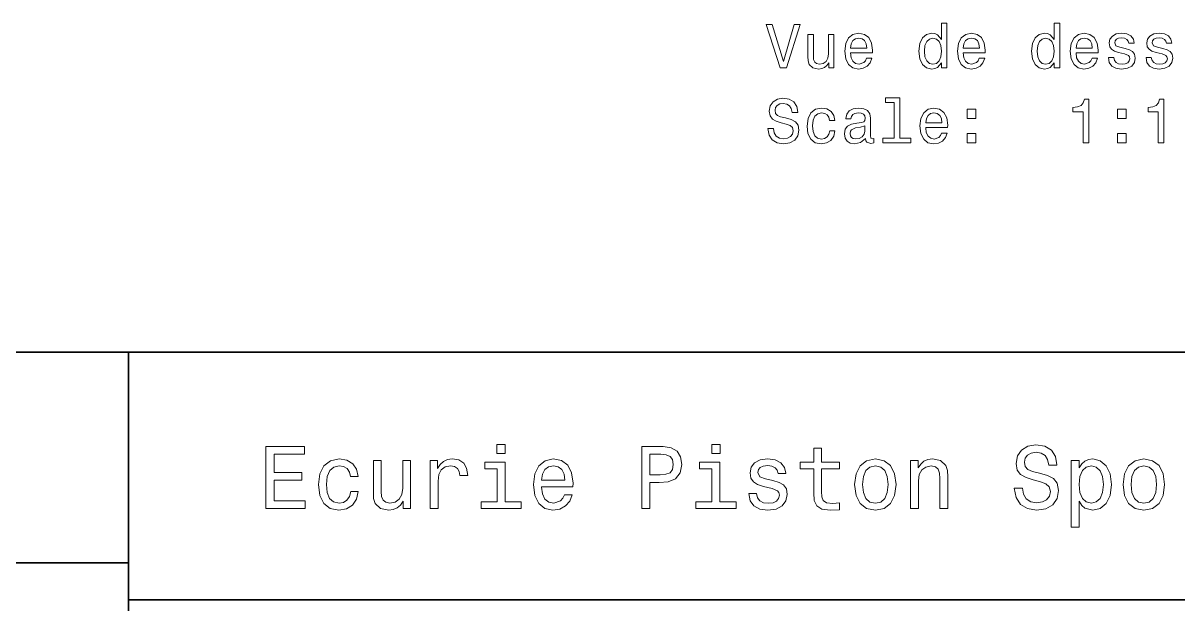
# Model space of a CAD drawing. Extents: x 0 to 297, y 0 to 210.
# Drawn here: x 153.5 to 246.8, y 49.7 to 96.6 of the extents above; entities that cross this region are included whole.
import ezdxf

# ---------------------------------------------------------------- set-up
doc = ezdxf.new("R2010")
doc.units = 0

msp = doc.modelspace()

# ---------------------------------------------------------------- linework, layer by layer
at = {"color": 7, "lineweight": 35}
for p, q in [((97, 70), (287, 70)), ((162, 10), (162, 70)), ((97, 53), (162, 53)), ((162, 50), (287, 50))]:
    msp.add_line(p, q, dxfattribs=at)
at = {"color": 7, "lineweight": 13}
for points in [[(215.783981, 96.481323), (214.906448, 93.500778), (214.003723, 96.481323), (213.524612, 96.481323), (214.654297, 92.97628), (215.158615, 92.97628), (216.263077, 96.481323)], [(227.670868, 93.394867), (227.670868, 92.97628), (228.11467, 92.97628), (228.11467, 96.597321), (227.675903, 96.597321), (227.675903, 95.27095), (227.338013, 95.654236), (227.131241, 95.74501), (226.894211, 95.780312), (226.46553, 95.679451), (226.132675, 95.397026), (225.915817, 94.943138), (225.840179, 94.332909), (225.915817, 93.722679), (226.132675, 93.263741), (226.46553, 92.97628), (226.894211, 92.880463), (227.131241, 92.915764), (227.343048, 93.006538)], [(236.778931, 93.394867), (236.778931, 92.97628), (237.222733, 92.97628), (237.222733, 96.597321), (236.783981, 96.597321), (236.783981, 95.27095), (236.446075, 95.654236), (236.239304, 95.74501), (236.002274, 95.780312), (235.573608, 95.679451), (235.240753, 95.397026), (235.023895, 94.943138), (234.948242, 94.332909), (235.023895, 93.722679), (235.240753, 93.263741), (235.573608, 92.97628), (236.002274, 92.880463), (236.239304, 92.915764), (236.451126, 93.006538)], [(218.98642, 95.684494), (218.542618, 95.684494), (218.542618, 94.121094), (218.492188, 93.75798), (218.345932, 93.495735), (218.118988, 93.334351), (217.821442, 93.28392), (217.584412, 93.324265), (217.433105, 93.445297), (217.347382, 93.652069), (217.327209, 93.94458), (217.327209, 95.684494), (216.883392, 95.684494), (216.883392, 93.904236), (216.898529, 93.546165), (216.994354, 93.248611), (217.286865, 92.97628), (217.755875, 92.880463), (218.008041, 92.915764), (218.224899, 93.006538), (218.411499, 93.16288), (218.56279, 93.389824), (218.56279, 92.97628), (218.98642, 92.97628)], [(220.322876, 94.201782), (222.098099, 94.201782), (222.103134, 94.408554), (222.022446, 94.988525), (221.800552, 95.422249), (221.447525, 95.684494), (220.9785, 95.780312), (220.519562, 95.679451), (220.166534, 95.397026), (219.93959, 94.938095), (219.858902, 94.332909), (219.934555, 93.712593), (220.161499, 93.258698), (220.509476, 92.97628), (220.963379, 92.880463), (221.35675, 92.946022), (221.679504, 93.117493), (221.916534, 93.389824), (222.052704, 93.752937), (221.613953, 93.752937), (221.523163, 93.551208), (221.392044, 93.39991), (221.018845, 93.278877), (220.731384, 93.334351), (220.514526, 93.510864), (220.373306, 93.798325), (220.322876, 94.186653)], [(220.322876, 94.574982), (220.378357, 94.922966), (220.514526, 95.180168), (220.721298, 95.33651), (220.993637, 95.391983), (221.260925, 95.33651), (221.467697, 95.180168), (221.593781, 94.922966), (221.63916, 94.574982)], [(226.969849, 95.381897), (227.26236, 95.311295), (227.484268, 95.114609), (227.615387, 94.786797), (227.665817, 94.332909), (227.615387, 93.873978), (227.484268, 93.546165), (227.26236, 93.344437), (226.969849, 93.278877), (226.692474, 93.344437), (226.480667, 93.546165), (226.339447, 93.879021), (226.294067, 94.332909), (226.339447, 94.781754), (226.480667, 95.109566), (226.692474, 95.311295)], [(229.430954, 94.201782), (231.206161, 94.201782), (231.211212, 94.408554), (231.130524, 94.988525), (230.908615, 95.422249), (230.555588, 95.684494), (230.086578, 95.780312), (229.62764, 95.679451), (229.274612, 95.397026), (229.047668, 94.938095), (228.96698, 94.332909), (229.042618, 93.712593), (229.269562, 93.258698), (229.617554, 92.97628), (230.071442, 92.880463), (230.464813, 92.946022), (230.787582, 93.117493), (231.024612, 93.389824), (231.160782, 93.752937), (230.722015, 93.752937), (230.631241, 93.551208), (230.500122, 93.39991), (230.126923, 93.278877), (229.839447, 93.334351), (229.622589, 93.510864), (229.481384, 93.798325), (229.430954, 94.186653)], [(229.430954, 94.574982), (229.48642, 94.922966), (229.622589, 95.180168), (229.829361, 95.33651), (230.1017, 95.391983), (230.368988, 95.33651), (230.57576, 95.180168), (230.701843, 94.922966), (230.747238, 94.574982)], [(236.077927, 95.381897), (236.370438, 95.311295), (236.592331, 95.114609), (236.723465, 94.786797), (236.773895, 94.332909), (236.723465, 93.873978), (236.592331, 93.546165), (236.370438, 93.344437), (236.077927, 93.278877), (235.800552, 93.344437), (235.58873, 93.546165), (235.447525, 93.879021), (235.40213, 94.332909), (235.447525, 94.781754), (235.58873, 95.109566), (235.800552, 95.311295)], [(238.539017, 94.201782), (240.31424, 94.201782), (240.319275, 94.408554), (240.238586, 94.988525), (240.016693, 95.422249), (239.663666, 95.684494), (239.194641, 95.780312), (238.735703, 95.679451), (238.382675, 95.397026), (238.155731, 94.938095), (238.075043, 94.332909), (238.150696, 93.712593), (238.37764, 93.258698), (238.725616, 92.97628), (239.179504, 92.880463), (239.572876, 92.946022), (239.895645, 93.117493), (240.132675, 93.389824), (240.268845, 93.752937), (239.830078, 93.752937), (239.739304, 93.551208), (239.608185, 93.39991), (239.234985, 93.278877), (238.947525, 93.334351), (238.730667, 93.510864), (238.589447, 93.798325), (238.539017, 94.186653)], [(238.539017, 94.574982), (238.594498, 94.922966), (238.730667, 95.180168), (238.937439, 95.33651), (239.209778, 95.391983), (239.477066, 95.33651), (239.683838, 95.180168), (239.809906, 94.922966), (239.855301, 94.574982)], [(242.513077, 94.55481), (242.084412, 94.655678), (241.766693, 94.771667), (241.660782, 95.008698), (241.69104, 95.175125), (241.796936, 95.296165), (241.968414, 95.371811), (242.21553, 95.402069), (242.45256, 95.371811), (242.63916, 95.281036), (242.760193, 95.144867), (242.810638, 94.96331), (243.244354, 94.96331), (243.244354, 94.973396), (243.168701, 95.301208), (242.961929, 95.558411), (242.63916, 95.719795), (242.21553, 95.780312), (241.786865, 95.719795), (241.474182, 95.553368), (241.277496, 95.306252), (241.21698, 94.993568), (241.26236, 94.690979), (241.403564, 94.479164), (241.635559, 94.327866), (241.97345, 94.221954), (242.467697, 94.100922), (242.770294, 93.974838), (242.850983, 93.873978), (242.881241, 93.722679), (242.835846, 93.536079), (242.714813, 93.394867), (242.518127, 93.304092), (242.255875, 93.273834), (241.9785, 93.304092), (241.776764, 93.409996), (241.64061, 93.581467), (241.585129, 93.818497), (241.156448, 93.818497), (241.227066, 93.415039), (241.433838, 93.122536), (241.761642, 92.946022), (242.21553, 92.880463), (242.68959, 92.946022), (243.037582, 93.122536), (243.24939, 93.404953), (243.325043, 93.773109), (243.269562, 94.090836), (243.11322, 94.307693), (242.856018, 94.448906)], [(245.549103, 94.55481), (245.120422, 94.655678), (244.802704, 94.771667), (244.696808, 95.008698), (244.727051, 95.175125), (244.832962, 95.296165), (245.00444, 95.371811), (245.251556, 95.402069), (245.488586, 95.371811), (245.675186, 95.281036), (245.796219, 95.144867), (245.846649, 94.96331), (246.280365, 94.96331), (246.280365, 94.973396), (246.204727, 95.301208), (245.997955, 95.558411), (245.675186, 95.719795), (245.251556, 95.780312), (244.822876, 95.719795), (244.510193, 95.553368), (244.313507, 95.306252), (244.252991, 94.993568), (244.298386, 94.690979), (244.43959, 94.479164), (244.671585, 94.327866), (245.009476, 94.221954), (245.503723, 94.100922), (245.806305, 93.974838), (245.886993, 93.873978), (245.917267, 93.722679), (245.871872, 93.536079), (245.750839, 93.394867), (245.554153, 93.304092), (245.291901, 93.273834), (245.014526, 93.304092), (244.81279, 93.409996), (244.67662, 93.581467), (244.621155, 93.818497), (244.192474, 93.818497), (244.263077, 93.415039), (244.469849, 93.122536), (244.797668, 92.946022), (245.251556, 92.880463), (245.725616, 92.946022), (246.073608, 93.122536), (246.285416, 93.404953), (246.361069, 93.773109), (246.305588, 94.090836), (246.149246, 94.307693), (245.892044, 94.448906)], [(214.109619, 88.084351), (213.650696, 88.084351), (213.751556, 87.549767), (214.003723, 87.156395), (214.392044, 86.919365), (214.916534, 86.833633), (215.435989, 86.914322), (215.824326, 87.136223), (216.071442, 87.484207), (216.162216, 87.943138), (216.086563, 88.356682), (215.874756, 88.623978), (215.531815, 88.800491), (215.072876, 88.93161), (214.679504, 89.027435), (214.422302, 89.138382), (214.276047, 89.299767), (214.230667, 89.551926), (214.276047, 89.778877), (214.407181, 89.950348), (214.608902, 90.066338), (214.886276, 90.106682), (215.168701, 90.056252), (215.39061, 89.920082), (215.536865, 89.693138), (215.607468, 89.385506), (216.066391, 89.385506), (216.066391, 89.395592), (215.985703, 89.869652), (215.748672, 90.222679), (215.375473, 90.44458), (214.871155, 90.520226), (214.417267, 90.44458), (214.06424, 90.232765), (213.837296, 89.904953), (213.756592, 89.481323), (213.822159, 89.103081), (214.013809, 88.845879), (214.316391, 88.674408), (214.729935, 88.543282), (215.138443, 88.427292), (215.446075, 88.316338), (215.632675, 88.154953), (215.698242, 87.892708), (215.637726, 87.62542), (215.481384, 87.423691), (215.244354, 87.297607), (214.936707, 87.257263), (214.593781, 87.312737), (214.331528, 87.474121), (214.1651, 87.736366)], [(223.853134, 90.177292), (223.853134, 87.30265), (222.940323, 87.30265), (222.940323, 86.929451), (225.204727, 86.929451), (225.204727, 87.30265), (224.296951, 87.30265), (224.296951, 90.550491), (223.157181, 90.550491), (223.157181, 90.177292)], [(218.623306, 88.739967), (219.062073, 88.739967), (218.971298, 89.143425), (218.75444, 89.461151), (218.416534, 89.657837), (217.977783, 89.733482), (217.493637, 89.632622), (217.125473, 89.350197), (216.893494, 88.891266), (216.81279, 88.275993), (216.888443, 87.665764), (217.115387, 87.211868), (217.47345, 86.929451), (217.962646, 86.833633), (218.396362, 86.909279), (218.734268, 87.121094), (218.966248, 87.453949), (219.067123, 87.897751), (218.643494, 87.897751), (218.567841, 87.615334), (218.42662, 87.403511), (218.224899, 87.272392), (217.977783, 87.232048), (217.670151, 87.297607), (217.448242, 87.499336), (217.312073, 87.827148), (217.266678, 88.291122), (217.312073, 88.74501), (217.453278, 89.072823), (217.680237, 89.274551), (217.977783, 89.345154), (218.240021, 89.299767), (218.436707, 89.183777), (218.567841, 88.992134)], [(221.543335, 87.282478), (221.543335, 87.267349), (221.568558, 87.095879), (221.644211, 86.974838), (221.961929, 86.879021), (222.209045, 86.919365), (222.209045, 87.262306), (222.103134, 87.247177), (221.961929, 87.312737), (221.936707, 87.514465), (221.936707, 88.916481), (221.87619, 89.274551), (221.699677, 89.526711), (221.392044, 89.678009), (220.958328, 89.733482), (220.534698, 89.672966), (220.222015, 89.501495), (220.02533, 89.234207), (219.959763, 88.88118), (219.959763, 88.850922), (220.358185, 88.850922), (220.393494, 89.062737), (220.50444, 89.214035), (220.685989, 89.30481), (220.943192, 89.340111), (221.190323, 89.314896), (221.366837, 89.23925), (221.472733, 89.108124), (221.508041, 88.926567), (221.487869, 88.714752), (221.407181, 88.608849), (221.205444, 88.558411), (220.827209, 88.518066), (220.393494, 88.427292), (220.085846, 88.265907), (219.904297, 88.013748), (219.848816, 87.640549), (219.899246, 87.307693), (220.055588, 87.060577), (220.307755, 86.904236), (220.655731, 86.848763), (221.124756, 86.954666)], [(226.394928, 88.154953), (228.170151, 88.154953), (228.175186, 88.361725), (228.094498, 88.941696), (227.872589, 89.37542), (227.519562, 89.637665), (227.050552, 89.733482), (226.591614, 89.632622), (226.238586, 89.350197), (226.011642, 88.891266), (225.930954, 88.286079), (226.006592, 87.665764), (226.233551, 87.211868), (226.581528, 86.929451), (227.035416, 86.833633), (227.428787, 86.899193), (227.751556, 87.070663), (227.988586, 87.342995), (228.124756, 87.706108), (227.685989, 87.706108), (227.595215, 87.504379), (227.464096, 87.353081), (227.090897, 87.232048), (226.803436, 87.287521), (226.586563, 87.464035), (226.445358, 87.751495), (226.394928, 88.139824)], [(229.738586, 88.886223), (230.434555, 88.886223), (230.434555, 89.637665), (229.738586, 89.637665)], [(239.103867, 86.929451), (239.56279, 86.929451), (239.56279, 90.454666), (239.219849, 90.454666), (239.129074, 90.147034), (238.947525, 89.940262), (238.670135, 89.819221), (238.286865, 89.778877), (238.286865, 89.420807), (239.103867, 89.420807)], [(241.882675, 88.886223), (242.578644, 88.886223), (242.578644, 89.637665), (241.882675, 89.637665)], [(245.175903, 86.929451), (245.634842, 86.929451), (245.634842, 90.454666), (245.291901, 90.454666), (245.201126, 90.147034), (245.019562, 89.940262), (244.742188, 89.819221), (244.358902, 89.778877), (244.358902, 89.420807), (245.175903, 89.420807)], [(226.394928, 88.528152), (226.450409, 88.876137), (226.586563, 89.133339), (226.793335, 89.28968), (227.065674, 89.345154), (227.332962, 89.28968), (227.539734, 89.133339), (227.665817, 88.876137), (227.711212, 88.528152)], [(221.492905, 87.877579), (221.432388, 87.615334), (221.271011, 87.413597), (221.028931, 87.282478), (220.731384, 87.237091), (220.539734, 87.262306), (220.40358, 87.342995), (220.317841, 87.484207), (220.292618, 87.680893), (220.31279, 87.857407), (220.393494, 87.983482), (220.716248, 88.124695), (221.124756, 88.185211), (221.492905, 88.306252)], [(229.738586, 86.929451), (230.434555, 86.929451), (230.434555, 87.680893), (229.738586, 87.680893)], [(241.882675, 86.929451), (242.578644, 86.929451), (242.578644, 87.680893), (241.882675, 87.680893)], [(192.439484, 62.554031), (191.769455, 62.554031), (191.769455, 61.833572), (192.439484, 61.833572)], [(209.788177, 62.554031), (209.118149, 62.554031), (209.118149, 61.833572), (209.788177, 61.833572)], [(234.20462, 59.030979), (233.548996, 59.030979), (233.693085, 58.267288), (234.053314, 57.70533), (234.608078, 57.366714), (235.357361, 57.244236), (236.099426, 57.359509), (236.654175, 57.67651), (237.007202, 58.17363), (237.136902, 58.82925), (237.028824, 59.420029), (236.726227, 59.801872), (236.236313, 60.054031), (235.580704, 60.241352), (235.018738, 60.378242), (234.651306, 60.536743), (234.442368, 60.767288), (234.377533, 61.127522), (234.442368, 61.451729), (234.629684, 61.696686), (234.917877, 61.862389), (235.314133, 61.920029), (235.71759, 61.84798), (236.034592, 61.653458), (236.24353, 61.32925), (236.344391, 60.889767), (237, 60.889767), (237, 60.904179), (236.884735, 61.581409), (236.546112, 62.085732), (236.01297, 62.402737), (235.292511, 62.510807), (234.644104, 62.402737), (234.139771, 62.100143), (233.815567, 61.631844), (233.700287, 61.026657), (233.793961, 60.486309), (234.067734, 60.118874), (234.5, 59.873917), (235.09079, 59.6866), (235.674362, 59.520893), (236.113831, 59.362389), (236.380402, 59.131844), (236.47406, 58.757202), (236.387619, 58.375359), (236.164276, 58.087173), (235.825653, 57.907059), (235.386169, 57.849422), (234.896255, 57.928673), (234.521622, 58.159222), (234.283875, 58.533859)], [(173.109512, 57.381123), (176.279541, 57.381123), (176.279541, 57.986309), (173.772339, 57.986309), (173.772339, 59.679394), (176.005768, 59.679394), (176.005768, 60.277374), (173.772339, 60.277374), (173.772339, 61.775936), (176.221893, 61.775936), (176.221893, 62.381123), (173.109512, 62.381123)], [(203.462524, 57.381123), (204.125351, 57.381123), (204.125351, 59.492073), (204.860229, 59.492073), (205.602295, 59.528095), (206.193085, 59.780258), (206.574921, 60.270172), (206.704605, 60.940201), (206.603745, 61.559795), (206.315552, 62.013687), (205.840057, 62.287464), (205.191635, 62.381123), (203.462524, 62.381123)], [(205.01152, 61.76873), (205.443802, 61.725502), (205.760803, 61.588615), (205.94812, 61.336452), (206.01297, 60.940201), (205.940918, 60.522331), (205.746399, 60.270172), (205.414978, 60.140488), (204.96109, 60.104465), (204.125351, 60.104465), (204.125351, 61.76873)], [(217.353027, 60.579971), (217.353027, 58.64193), (217.396255, 58.015129), (217.597992, 57.582851), (218.001434, 57.330688), (218.685883, 57.244236), (219.43515, 57.280258), (219.43515, 57.827808), (218.887604, 57.78458), (218.390488, 57.842216), (218.123917, 58.022331), (218.008652, 58.324928), (217.98703, 58.75), (217.98703, 60.579971), (219.43515, 60.579971), (219.43515, 61.120316), (217.98703, 61.120316), (217.98703, 62.251438), (217.353027, 62.251438), (217.353027, 61.120316), (216.257935, 61.120316), (216.257935, 60.579971)], [(179.932281, 59.967579), (180.559082, 59.967579), (180.429398, 60.543945), (180.119598, 60.997837), (179.636887, 61.278816), (179.010086, 61.386887), (178.318436, 61.242794), (177.792511, 60.839336), (177.46109, 60.183716), (177.345825, 59.304752), (177.453888, 58.432995), (177.778091, 57.78458), (178.289627, 57.381123), (178.988464, 57.244236), (179.608063, 57.352303), (180.090775, 57.6549), (180.42218, 58.130402), (180.566284, 58.764408), (179.96109, 58.764408), (179.853027, 58.36095), (179.651291, 58.058357), (179.363113, 57.871037), (179.010086, 57.8134), (178.570602, 57.907059), (178.253601, 58.195244), (178.059082, 58.663544), (177.994232, 59.326366), (178.059082, 59.974781), (178.260803, 60.443081), (178.585007, 60.731266), (179.010086, 60.83213), (179.38472, 60.767288), (179.66571, 60.601585), (179.853027, 60.327808)], [(184.788177, 61.25), (184.154175, 61.25), (184.154175, 59.016571), (184.082123, 58.497837), (183.873199, 58.123196), (183.548996, 57.892651), (183.123917, 57.820602), (182.785294, 57.878242), (182.569168, 58.051151), (182.446686, 58.346542), (182.417862, 58.764408), (182.417862, 61.25), (181.783859, 61.25), (181.783859, 58.706772), (181.805481, 58.195244), (181.942368, 57.770172), (182.360229, 57.381123), (183.030258, 57.244236), (183.390488, 57.294666), (183.700287, 57.424351), (183.966858, 57.647694), (184.182999, 57.971901), (184.182999, 57.381123), (184.788177, 57.381123)], [(186.380402, 57.381123), (187.014404, 57.381123), (187.014404, 59.592937), (187.079254, 60.12608), (187.273773, 60.507923), (187.590775, 60.738472), (188.015854, 60.817722), (188.332855, 60.767288), (188.570602, 60.623199), (188.714691, 60.378242), (188.765121, 60.046829), (189.406342, 60.046829), (189.319885, 60.630402), (189.082123, 61.048271), (188.685883, 61.30043), (188.145538, 61.386887), (187.778091, 61.32925), (187.46109, 61.185158), (187.180115, 60.940201), (186.956772, 60.608788), (186.956772, 61.25), (186.380402, 61.25)], [(192.417862, 57.914265), (192.417862, 61.120316), (190.789627, 61.120316), (190.789627, 60.579971), (191.783859, 60.579971), (191.783859, 57.914265), (190.48703, 57.914265), (190.48703, 57.381123), (193.729111, 57.381123), (193.729111, 57.914265)], [(195.37175, 59.131844), (197.907776, 59.131844), (197.914978, 59.427231), (197.799713, 60.255764), (197.482712, 60.875359), (196.978378, 61.25), (196.30835, 61.386887), (195.65274, 61.242794), (195.148407, 60.839336), (194.824203, 60.183716), (194.708923, 59.319164), (194.817001, 58.432995), (195.141205, 57.78458), (195.638321, 57.381123), (196.286743, 57.244236), (196.848694, 57.337894), (197.309799, 57.582851), (197.648407, 57.971901), (197.842941, 58.490631), (197.216141, 58.490631), (197.086456, 58.20245), (196.899139, 57.986309), (196.365997, 57.8134), (195.955322, 57.892651), (195.645538, 58.14481), (195.443802, 58.555473), (195.37175, 59.110229)], [(195.37175, 59.664986), (195.451004, 60.162102), (195.645538, 60.529537), (195.940918, 60.75288), (196.329971, 60.83213), (196.711807, 60.75288), (197.007202, 60.529537), (197.187317, 60.162102), (197.252167, 59.664986)], [(209.766571, 57.914265), (209.766571, 61.120316), (208.138321, 61.120316), (208.138321, 60.579971), (209.132568, 60.579971), (209.132568, 57.914265), (207.835724, 57.914265), (207.835724, 57.381123), (211.077805, 57.381123), (211.077805, 57.914265)], [(214.060516, 59.636166), (213.44812, 59.780258), (212.994232, 59.945965), (212.842941, 60.28458), (212.886169, 60.522331), (213.03746, 60.695244), (213.282425, 60.803314), (213.635437, 60.846542), (213.97406, 60.803314), (214.240631, 60.67363), (214.413544, 60.479107), (214.485596, 60.219738), (215.105194, 60.219738), (215.105194, 60.23415), (214.997116, 60.70245), (214.701721, 61.069885), (214.240631, 61.30043), (213.635437, 61.386887), (213.023056, 61.30043), (212.57637, 61.062679), (212.29538, 60.709652), (212.208939, 60.262966), (212.273773, 59.830688), (212.475494, 59.528095), (212.806915, 59.311958), (213.289627, 59.16066), (213.995682, 58.987751), (214.427948, 58.807636), (214.543228, 58.663544), (214.586456, 58.447407), (214.521606, 58.180836), (214.348694, 57.979107), (214.067719, 57.849422), (213.693085, 57.806194), (213.296829, 57.849422), (213.008636, 58.000721), (212.814117, 58.245674), (212.734863, 58.584293), (212.122482, 58.584293), (212.223343, 58.007923), (212.518738, 57.590057), (212.98703, 57.337894), (213.635437, 57.244236), (214.312683, 57.337894), (214.809799, 57.590057), (215.112396, 57.993515), (215.220459, 58.519451), (215.141205, 58.973343), (214.917862, 59.283138), (214.55043, 59.484871)], [(220.65274, 59.311958), (220.768005, 58.432995), (221.099426, 57.78458), (221.625366, 57.381123), (222.331421, 57.244236), (223.030258, 57.381123), (223.556198, 57.777374), (223.887604, 58.425793), (224.010086, 59.311958), (223.887604, 60.190922), (223.556198, 60.846542), (223.030258, 61.242794), (222.331421, 61.386887), (221.625366, 61.242794), (221.099426, 60.839336), (220.768005, 60.190922)], [(221.301147, 59.319164), (221.365997, 59.967579), (221.567719, 60.435879), (221.891937, 60.72406), (222.331421, 60.824928), (222.763687, 60.72406), (223.087891, 60.443081), (223.289627, 59.967579), (223.361679, 59.319164), (223.289627, 58.663544), (223.087891, 58.188038), (222.763687, 57.899853), (222.331421, 57.806194), (221.891937, 57.899853), (221.567719, 58.188038), (221.365997, 58.663544)], [(225.177246, 57.381123), (225.811249, 57.381123), (225.811249, 59.614552), (225.876083, 60.12608), (226.085022, 60.500717), (226.409225, 60.731266), (226.841507, 60.817722), (227.187317, 60.745674), (227.403458, 60.551151), (227.511536, 60.226944), (227.547546, 59.794666), (227.547546, 57.381123), (228.181564, 57.381123), (228.181564, 59.924351), (228.15274, 60.435879), (228.023056, 60.86095), (227.597992, 61.25), (226.935165, 61.386887), (226.567719, 61.336452), (226.257935, 61.199566), (225.991364, 60.969017), (225.782425, 60.659222), (225.782425, 61.25), (225.177246, 61.25)], [(238.786743, 60.652016), (238.786743, 61.25), (238.15274, 61.25), (238.15274, 55.882565), (238.786743, 55.882565), (238.786743, 57.971901), (239.010101, 57.633286), (239.262253, 57.409943), (239.896271, 57.244236), (240.50145, 57.381123), (240.976959, 57.791786), (241.286743, 58.440201), (241.402023, 59.319164), (241.286743, 60.190922), (240.976959, 60.839336), (240.50145, 61.242794), (239.896271, 61.386887), (239.550446, 61.343658), (239.255051, 61.206772), (239.002899, 60.976223)], [(239.788193, 57.8134), (239.363129, 57.907059), (239.053314, 58.195244), (238.858795, 58.663544), (238.793945, 59.319164), (238.858795, 59.967579), (239.053314, 60.435879), (239.363129, 60.716858), (239.788193, 60.817722), (240.177246, 60.716858), (240.48703, 60.428673), (240.681564, 59.960373), (240.753601, 59.319164), (240.681564, 58.67075), (240.48703, 58.195244), (240.177246, 57.907059)], [(242.338623, 59.311958), (242.453888, 58.432995), (242.785309, 57.78458), (243.311249, 57.381123), (244.017303, 57.244236), (244.716141, 57.381123), (245.242081, 57.777374), (245.573486, 58.425793), (245.695969, 59.311958), (245.573486, 60.190922), (245.242081, 60.846542), (244.716141, 61.242794), (244.017303, 61.386887), (243.311249, 61.242794), (242.785309, 60.839336), (242.453888, 60.190922)], [(242.98703, 59.319164), (243.05188, 59.967579), (243.253601, 60.435879), (243.57782, 60.72406), (244.017303, 60.824928), (244.449585, 60.72406), (244.773773, 60.443081), (244.97551, 59.967579), (245.047546, 59.319164), (244.97551, 58.663544), (244.773773, 58.188038), (244.449585, 57.899853), (244.017303, 57.806194), (243.57782, 57.899853), (243.253601, 58.188038), (243.05188, 58.663544)]]:
    msp.add_lwpolyline(points, close=True, dxfattribs=at)

doc.saveas('drawing.dxf')
